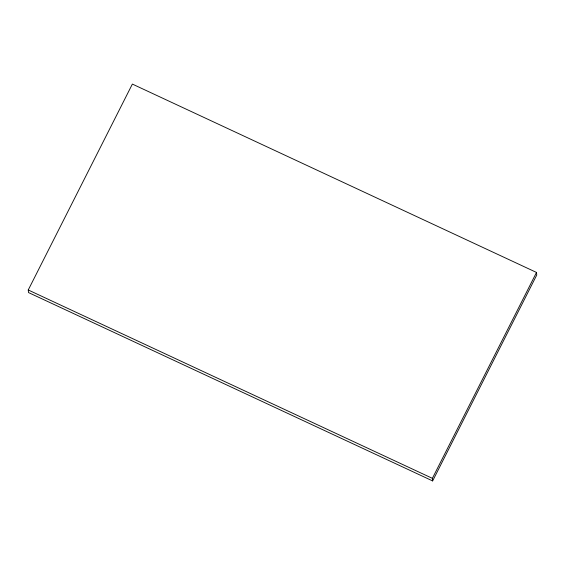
<?xml version="1.0" encoding="UTF-8"?>
<svg xmlns="http://www.w3.org/2000/svg" width="565" height="565" viewBox="0 0 565 565"><rect width="100%" height="100%" fill="white"/><g stroke="black" fill="none" stroke-linecap="round" stroke-linejoin="round"><path stroke-width="0.85" d="M28.25 289.979L132.372 84.079L536.503 272.443L536.75 275.021L432.628 480.921L28.497 292.557L28.25 289.979L432.38 478.343L432.628 480.921M432.38 478.343L536.503 272.443"/></g></svg>
